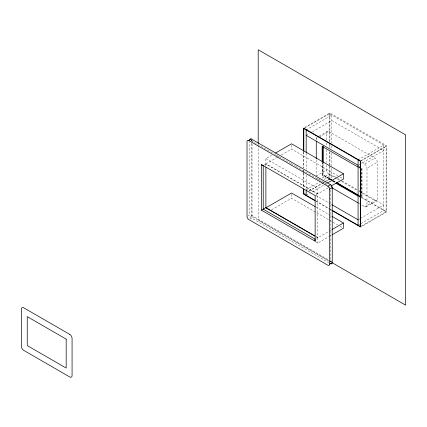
<?xml version="1.0" encoding="UTF-8"?>
<svg xmlns="http://www.w3.org/2000/svg" width="427" height="427" viewBox="0 0 427 427"><rect width="100%" height="100%" fill="white"/><g stroke="black" fill="none" stroke-linecap="round" stroke-linejoin="round"><path stroke-width="0.32" stroke-dasharray="2.13 1.6" d="M251.893 140.328L251.14 140.899L252.042 140.376M331.565 261.468L330.631 261.997L330.765 188.04M304.809 127.454L329.916 112.958L386.83 145.82L386.83 211.883L361.157 226.71M304.382 128.207L329.473 113.726L386.093 146.413L386.093 211.797L360.436 226.609M306.175 129.899L331.832 115.087L331.832 143.125M328.053 187.928L317.789 193.853L265.888 163.888L265.888 158.609L271.588 155.316M306.175 135.348L309.596 133.373M312.447 131.73L331.832 120.537L383.734 150.501L360.356 164M265.888 163.888L276.717 157.632M277.288 157.301L279.002 156.314M281.281 154.996L291.545 149.071L337.682 175.71M264.292 164.977L265.888 164.059L317.789 194.023L317.789 237.609L315.137 239.141M319.247 136.037L327.274 131.404M316.263 140.051L316.263 138.892L317.982 137.894M319.193 137.195L328.945 131.569L374.949 158.129A3.336 1.927 60 0 1 377.308 162.217L377.308 199.334A3.336 1.927 60 0 1 374.949 200.695L361.146 192.726M316.263 176.009L326.58 170.047L326.58 165.409M247.543 216.19L249.667 214.968L249.667 141.807M328.827 261.009L251.252 216.147L251.14 215.816L252.026 215.309L252.026 143.317M322.161 162.169L322.161 175.326L323.042 174.819L335.638 182.089M251.434 216.329L252.32 215.816L328.614 259.867M249.843 218.95L251.434 218.032L328.827 262.712M318.622 180.093L319.77 179.431M322.059 178.107L328.945 174.136L336.417 178.454M271.588 209.801L291.545 198.283L332.489 221.923M306.175 189.834L319.289 182.265M319.855 181.934L321.568 180.947M323.847 179.628L331.832 175.022L337.02 178.016M358.077 159.869L383.734 145.052L383.734 210.436L360.356 223.935M361.157 160.643L386.83 145.82M303.816 193.922L305.524 192.935M308.945 190.96L321.488 183.717M322.059 183.386L324.339 182.067M324.91 181.742L329.473 179.105L330.888 179.927M360.436 161.23L386.093 146.413M308.801 191.211L323.068 182.975M323.639 182.644L325.918 181.331M326.49 181L329.916 179.02L335.665 182.34M306.175 195.283L309.596 193.308M311.875 191.99L324.061 184.955M324.419 184.747L326.345 183.637M358.077 165.313L359.79 164.326M361.749 162.431L364.626 164.091L374.949 158.129M328.625 187.597L330.333 186.61M315.137 195.555L317.789 194.023M358.877 203.337L364.626 206.657A3.336 1.927 60 0 0 366.985 205.296L366.985 168.174L377.308 162.217M364.626 206.657L377.308 199.334M366.297 206.823L376.614 200.861M316.06 236.782L317.789 237.78L328.625 231.53M329.196 231.199L331.475 229.881M315.484 241.73L317.789 243.059L328.625 236.804M329.196 236.478L331.475 235.16M358.077 219.798L359.79 218.811M360.356 218.485L383.734 204.987L361.242 192.001M358.077 225.248L359.79 224.26M331.485 261.372L330.631 261.997M251.225 140.707L275.586 154.67M331.437 261.484L329.164 260.182M358.536 166.365L360.826 167.683M358.45 166.413L360.74 167.736M358.728 166.914L359.87 167.576M358.797 167.533L359.945 168.195M339.988 177.04L343.447 179.041M337.597 178.353L341.632 180.68M342.214 181.016L358.36 190.335M358.936 190.672L360.666 191.67M337.57 179.116L339.294 180.114M341.595 181.438L357.698 190.736M358.845 191.403L360.569 192.396M359.112 195.641L360.826 196.628M332.686 180.488L322.956 174.867L322.956 163.023M333.263 180.818L335.553 182.137M359.022 195.689L360.74 196.682M359.235 195.95L360.959 196.948M361.536 197.279L386.83 211.883M332.393 180.658L322.663 175.038L322.663 162.538M332.964 180.984L335.83 182.639M332.409 180.802L335.291 182.468M358.936 196.121L360.666 197.119M361.242 197.45L386.093 211.797M322.161 175.326L330.172 179.954M332.462 181.278L335.328 182.927M358.797 196.479L361.087 197.802M276.136 154.99L290.403 163.226M290.952 163.546L295.345 166.082M295.895 166.397L327.728 184.779M265.888 158.609L317.789 188.574L317.789 193.853M315.98 195.497L329.82 203.487M330.397 203.818L331.549 204.485M315.98 200.941L329.82 208.936M330.397 209.267L331.549 209.935M315.74 201.149L331.261 210.111M315.767 206.988L331.336 215.977M333.065 222.253L337.682 224.917M339.988 226.251L342.294 227.58M316.06 236.611L317.789 237.609M330.77 261.927L258.196 220.022L258.196 145.532M252.32 215.816L252.026 215.309M361.973 168.345L361.973 197.29M331.832 145.783L331.832 149.108M331.832 153.096L331.832 165.719M331.832 168.377L331.832 179.26M329.916 112.958L329.916 142.687M329.916 143.349L329.916 147.972M329.916 151.937L329.916 165.148M329.916 165.809L329.916 179.02M329.473 113.726L329.473 141.748M329.473 144.417L329.473 147.753M329.473 151.756L329.473 179.105M326.58 139.891L326.58 132.93A3.336 1.927 60 0 1 328.945 131.569M326.58 142.789L326.58 146.269M326.58 149.749L326.58 162.511M323.042 163.632L323.042 174.819M317.789 237.78L317.789 243.059M316.263 159.767L316.263 175.428M306.175 153.288L306.175 169.236M306.175 175.214L306.175 189.172M303.816 151.889L303.816 167.902M303.816 170.57L303.816 172.572M303.816 173.239L303.816 187.917M303.666 151.895L303.666 167.752M303.666 170.394L303.666 172.375M303.666 173.036L303.666 187.57M291.545 145.116L291.545 149.071M291.545 194.322L291.545 198.283M265.888 164.059L265.888 166.695M252.026 140.387L252.026 142.73M251.14 143.242L251.14 215.816M251.434 218.032A2.503 1.446 60 0 1 249.667 214.968M328.945 174.136A3.336 1.927 60 0 1 326.58 170.047M364.626 164.091A3.336 1.927 60 0 1 366.985 168.174M316.263 138.892A3.336 1.927 60 0 1 317.133 137.28M317.752 179.404A3.336 1.927 60 0 1 316.951 178.337M361.882 168.398L361.589 168.569L361.589 197.514L361.882 197.343L361.882 168.398"/><path stroke-width="0.64" d="M314.939 239.328L315.137 241.186L261.463 210.201L261.463 164.566L315.137 195.555L315.137 241.186M332.243 262.642L329.585 264.174A2.503 1.446 60 0 1 327.819 265.194L248.781 219.563A2.503 1.446 60 0 1 247.014 216.5L247.014 141.583A2.503 1.446 60 0 1 248.781 140.558L251.434 139.026L330.471 184.656A2.503 1.446 60 0 1 332.243 187.725L332.243 262.642A2.503 1.446 60 0 1 330.631 263.747M275.58 153.01L291.545 143.792L343.447 173.762L343.447 179.041L331.192 185.948M261.489 210.185L265.888 207.645L314.907 235.944M327.482 182.98L343.447 173.762M248.781 140.558L327.819 186.188L330.471 184.656M331.539 186.423L331.587 186.108M329.585 264.174L329.585 189.257L332.243 187.725M332.046 229.55L343.447 222.969L343.447 228.248L332.046 234.829M263.064 165.655L262.231 165.43L261.473 164.582M306.175 135.348L358.077 165.313M358.226 167.203L322.161 146.381L322.161 161.513M336.209 182.42L358.536 195.31M336.124 182.468L358.45 195.358M336.401 182.969L358.728 195.86M335.9 183.258L358.226 196.148M331.848 187.731L358.301 203.006M332.126 204.816L358.077 219.798M314.822 200.279L303.816 193.922L303.816 189.252M332.126 210.265L360.436 226.609L360.436 161.23L303.816 128.538L303.816 151.222M315.163 200.813L303.666 194.178L303.666 188.889M331.838 210.442L360.585 227.036L360.585 160.974L303.666 128.111L303.666 151.233M315.19 206.652L291.545 193.004L265.888 207.816L314.907 236.115M331.912 216.308L343.447 222.969M315.137 239.141L263.229 209.177L263.229 165.591M331.923 262.589L405.65 305.156L405.65 134.889L258.196 49.756L258.196 143.536M358.077 159.869L358.077 225.248M323.042 146.53L323.042 162.319M322.956 145.922L322.956 162.367M322.663 146.093L322.663 161.881M316.263 141.209L316.263 158.609M306.175 129.899L306.175 152.626M306.175 190.442L306.175 195.283M265.888 167.357L265.888 207.645M327.819 186.188A2.503 1.446 60 0 1 329.585 189.257M249.672 139.869A2.503 1.446 60 0 1 251.434 139.026M69.713 334.357L23.709 307.792A3.336 1.927 60 0 0 21.35 309.153L21.35 346.276A3.336 1.927 60 0 0 23.709 350.359L69.713 376.924A3.336 1.927 60 0 0 72.072 375.557L72.072 338.44A3.336 1.927 60 0 0 69.713 334.357M66.174 339.123L27.248 316.647L27.248 345.592L66.174 368.069L66.174 339.123"/></g></svg>
